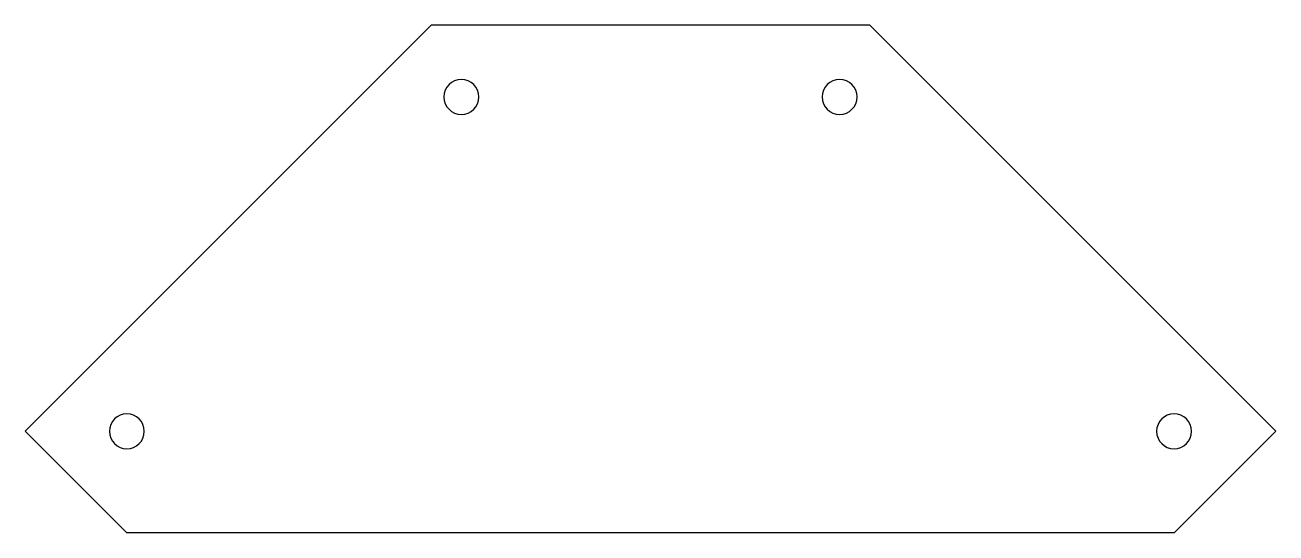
# Model space of a CAD drawing. Header units: millimetres. Extents: x -10 to 112, y 0 to 49.
import ezdxf

# ---------------------------------------------------------------- set-up
doc = ezdxf.new("R2010")
doc.units = ezdxf.units.MM

msp = doc.modelspace()

# ---------------------------------------------------------------- linework, layer by layer
at = {"layer": 'INTERIOR_PROFILES', "extrusion": (0, 0, -1)}
for centre in [(-32.53, 42.43), (-69.3, 42.43), (0, 9.9), (-101.82, 9.9)]:
    msp.add_circle(centre, 1.7, dxfattribs=at)
at = {"layer": 'OUTER_PROFILES'}
msp.add_lwpolyline([(29.63, 49.43), (72.2, 49.43), (111.72, 9.9), (101.82, 0), (0, 0), (-9.9, 9.9)], close=True, dxfattribs=at)

doc.saveas('drawing.dxf')
